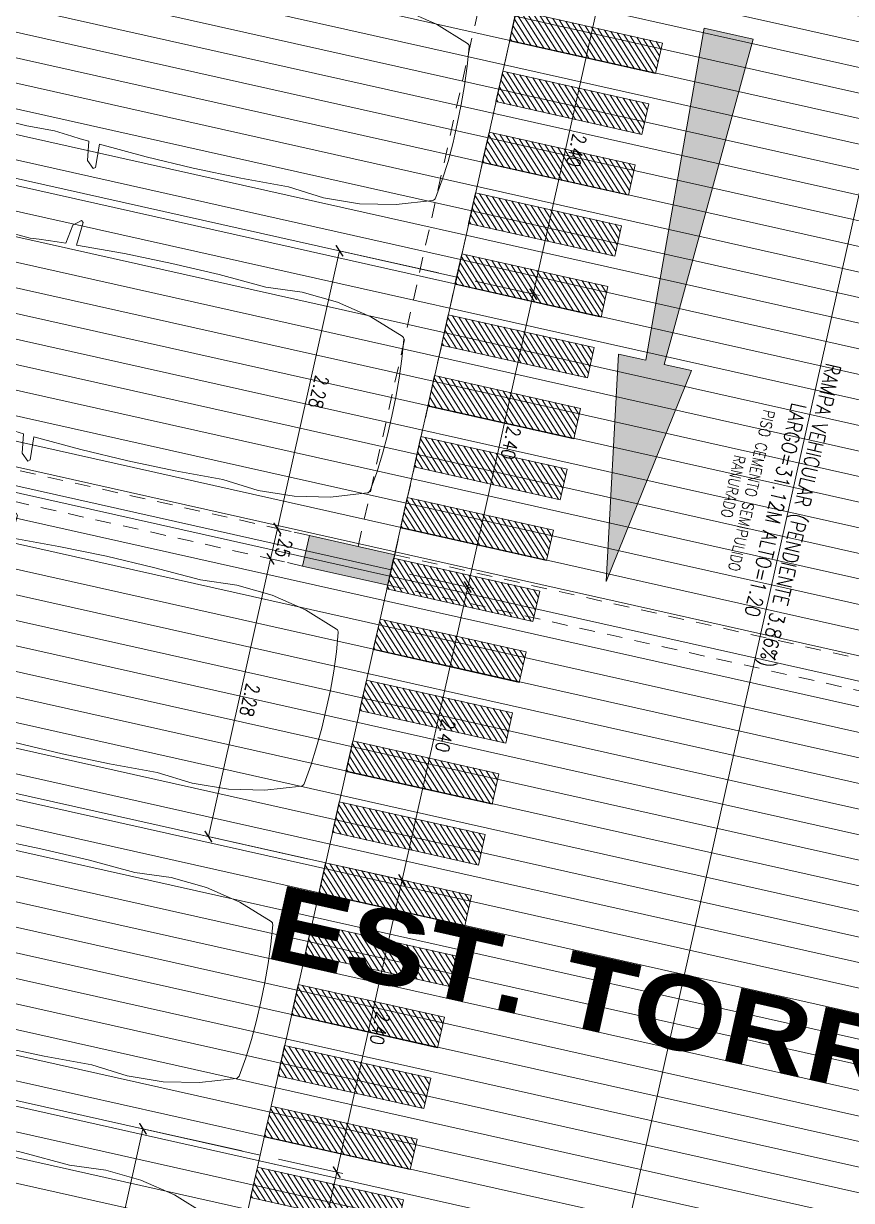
# Model space of a CAD drawing. Header units: millimetres. Extents: x 2471 to 2909, y 1327 to 1568.
# Drawn here: x 2604.13 to 2610.77, y 1485.43 to 1494.86 of the extents above; entities that cross this region are included whole.
import ezdxf
from ezdxf.xclip import XClip

# ---------------------------------------------------------------- set-up
doc = ezdxf.new("R2010")
doc.units = ezdxf.units.MM
doc.header["$XCLIPFRAME"] = 2
doc.set_wipeout_variables(frame=1)
doc.linetypes.add('ACAD_ISO07W100', pattern=[3, 0, -3])
doc.linetypes.add('HIDDEN2', pattern=[0.1875, 0.125, -0.0625])
doc.layers.get('0').update_dxf_attribs({"color": 251, "lineweight": 9})
doc.layers.get('DEFPOINTS').update_dxf_attribs({"color": 251, "lineweight": 9})
for name, color, linetype, lineweight in [('A-COTAS INT', 251, 'Continuous', 13), ('A-EST PLACAS', 251, 'Continuous', 13), ('A-ESTRUCTURA-HATCH', 251, 'Continuous', 13), ('A-ESTRUCTURA-VIGAS', 251, 'HIDDEN2', 13), ('A-HATCH', 251, 'Continuous', 13), ('A-MOBILIARIO', 251, 'Continuous', 13), ('A-MUROS', 251, 'Continuous', 13), ('A-TEXTO-ACABADO PISO', 251, 'Continuous', 13), ('A_50_TextoAmbiente', 251, 'Continuous', 13), ('A_50_TextoSubtitulos', 251, 'Continuous', 13), ('CIRCULACION PEATONAL', 251, 'Continuous', 13), ('Cotas', 251, 'Continuous', 13)]:
    doc.layers.add(name, color=color, linetype=linetype, lineweight=lineweight)
doc.styles.add('R140-200', font='ariblk.ttf', dxfattribs={"height": 0.5})
doc.styles.add('ROMANS', font='romans.shx', dxfattribs={"width": 0.8})
doc.dimstyles.new('COTA-75-I', dxfattribs={"dimtxt": 0.11, "dimasz": 0.075, "dimexe": 0.05, "dimexo": 0.15, "dimgap": 0.03, "dimtad": 1, "dimzin": 4, "dimdsep": 46, "dimtxsty": 'ROMANS', "dimblk": 'ARCHTICK', "dimcen": 0.09, "dimclrd": 7, "dimclre": 7, "dimclrt": 2, "dimadec": 0, "dimazin": 0, "dimtfac": 1.2, "dimtix": 1, "dimtmove": 2, "dimatfit": 3, "dimfxl": 0.05, "dimtolj": 1, "dimtzin": 4, "dimarcsym": 0})
pattern_1 = [(135, (197.28794, 7.665617), (-0.0141421356, -0.0141421356), [])]
pattern_2 = [(135, (197.29044, 7.665617), (-0.0141421356, -0.0141421356), [])]

# ---------------------------------------------------------------- blocks, each defined once
blk = doc.blocks.new('EST P2')
at = {"layer": 'A-ESTRUCTURA-HATCH'}
h = blk.add_hatch(dxfattribs=at)
h.set_pattern_fill('ANSI31', color=256, scale=0.02)
h.set_pattern_definition([(45, (-226392.07709, -8188163.05961), (-0.04490128060535, 0.04490128060535), [])])
h.paths.add_polyline_path([(-3.61, 5.05), (-3.61, 4.85), (-44.785, 4.85), (-44.785, -0.15), (-46.99, -0.15), (-46.99, -11.15), (-3.61, -11.1501), (-3.61, -11.4001), (-47.24, -11.4), (-47.24, 0.15), (-45.035, 0.15), (-45.035, 5.0497)])
h.paths.add_polyline_path([(5.8757, 4.85), (5.8757, 5.05), (35.53, 5.05), (35.53, 4.85)])
h.paths.add_polyline_path([(35.58, -11.1501), (71.88, -11.1501), (71.88, -11.4001), (35.58, -11.4)])
h.paths.add_polyline_path([(-3.56, -11.15), (35.53, -11.15), (35.53, -11.4001), (-3.56, -11.4001)])
edge = h.paths.add_edge_path()
edge.add_arc((63.3007, -0.15), 9.7, 360, 540)
edge.add_line((53.6007, -0.15), (53.8007, -0.15))
edge.add_arc((63.3007, -0.15), 9.5, 0, 180, ccw=False)
edge.add_line((72.8007, -0.15), (73.0007, -0.15))
h.paths.add_polyline_path([(47.915, 5.05), (35.58, 5.05), (35.58, 4.85), (47.915, 4.85)])
edge = h.paths.add_edge_path()
edge.add_arc((63.3007, -0.15), 3.3, 0.00108, 49.99451)
edge.add_line((65.4221, 2.3777), (65.4222, -0.15))
edge.add_line((65.4222, -0.15), (65.2722, -0.15))
edge.add_line((65.2722, -0.15), (65.2721, 2.4964))
edge.add_arc((63.3007, -0.15), 3.3, 53.31547, 179.99992)
edge.add_line((60.0007, -0.15), (59.8007, -0.15))
edge.add_arc((63.3007, -0.15), 3.5, 0.00102, 179.99993, ccw=False)
edge.add_line((66.8007, -0.1499), (66.6007, -0.1499))
edge.add_line((66.6007, -0.1499), (66.6007, -0.1499))
h.paths.add_polyline_path([(51.865, 4.85), (53.3757, 4.85), (53.3757, 5.05), (51.865, 5.05)])
h = blk.add_hatch(color=256, dxfattribs=at)
h.dxf.hatch_style = 1
h.paths.add_polyline_path([(1.925, -0.1506), (-0.175, -0.1506), (-0.175, 4.85), (-3.56, 4.85), (-3.56, 5.05), (3.7748, 5.05), (3.7748, 3.1999), (3.6248, 3.1999), (3.6248, 4.85), (-0.0249, 4.85), (-0.0249, 2.2), (3.7748, 2.2), (3.7748, 2.0501), (-0.0249, 2.05), (-0.0249, 0), (1.925, -0.0004)])
h.paths.add_polyline_path([(51.865, 5.05), (47.915, 5.05), (47.915, -0.15), (50.25, -0.15), (50.25, 0), (48.065, 0), (48.065, 2.05), (50.015, 2.05), (50.015, 2.2), (48.065, 2.2), (48.065, 4.85), (51.715, 4.85), (51.715, 1.9), (51.865, 1.9)])
h.paths.add_polyline_path([(71.63, -6.15), (71.88, -6.15), (71.88, -6.85), (71.63, -6.85)])
h.paths.add_polyline_path([(64.42, -6.15), (64.67, -6.15), (64.67, -6.85), (64.42, -6.85)])
h.paths.add_polyline_path([(57.21, -6.15), (57.46, -6.15), (57.46, -6.85), (57.21, -6.85)])
h.paths.add_polyline_path([(50, -6.15), (50.25, -6.15), (50.25, -6.85), (50, -6.85)])
h.paths.add_polyline_path([(42.79, -6.15), (43.04, -6.15), (43.04, -6.85), (42.79, -6.85)])
h.paths.add_polyline_path([(42.79, 0.55), (43.04, 0.55), (43.04, -0.15), (42.79, -0.15)])
h.paths.add_polyline_path([(35.58, -6.15), (35.83, -6.15), (35.83, -6.85), (35.58, -6.85)])
h.paths.add_polyline_path([(35.58, 0.55), (35.83, 0.55), (35.83, -0.15), (35.58, -0.15)])
h.paths.add_polyline_path([(35.28, -6.15), (35.53, -6.15), (35.53, -6.85), (35.28, -6.85)])
h.paths.add_polyline_path([(35.28, 0.55), (35.53, 0.55), (35.53, -0.15), (35.28, -0.15)])
h.paths.add_polyline_path([(30.28, -6.15), (30.53, -6.15), (30.53, -6.85), (30.28, -6.85)])
h.paths.add_polyline_path([(30.28, 0.55), (30.53, 0.55), (30.53, -0.15), (30.28, -0.15)])
h.paths.add_polyline_path([(23.07, -6.15), (23.32, -6.15), (23.32, -6.85), (23.07, -6.85)])
h.paths.add_polyline_path([(23.07, 0.55), (23.32, 0.55), (23.32, -0.15), (23.07, -0.15)])
h.paths.add_polyline_path([(18.07, -6.15), (18.32, -6.15), (18.32, -6.85), (18.07, -6.85)])
h.paths.add_polyline_path([(18.07, 0.55), (18.32, 0.55), (18.32, -0.15), (18.07, -0.15)])
h.paths.add_polyline_path([(10.86, -6.15), (11.11, -6.15), (11.11, -6.85), (10.86, -6.85)])
h.paths.add_polyline_path([(10.86, 0.55), (11.11, 0.55), (11.11, -0.15), (10.86, -0.15)])
h.paths.add_polyline_path([(3.65, -6.15), (3.9, -6.15), (3.9, -6.85), (3.65, -6.85)])
h.paths.add_polyline_path([(3.6264, 0.55), (3.9, 0.55), (3.9, -0.15), (3.6264, -0.15)])
h.paths.add_polyline_path([(-3.56, -6.15), (-3.31, -6.15), (-3.31, -6.85), (-3.56, -6.85)])
h.paths.add_polyline_path([(-3.56, 0.55), (-3.31, 0.55), (-3.31, -0.15), (-3.56, -0.15)])
h.paths.add_polyline_path([(-3.86, -6.15), (-3.61, -6.15), (-3.61, -6.85), (-3.86, -6.85)])
h.paths.add_polyline_path([(-3.86, 0.55), (-3.61, 0.55), (-3.61, -0.15), (-3.86, -0.15)])
h.paths.add_polyline_path([(-11.07, -6.15), (-10.82, -6.15), (-10.82, -6.85), (-11.07, -6.85)])
h.paths.add_polyline_path([(-11.07, 0.55), (-10.82, 0.55), (-10.82, -0.15), (-11.07, -0.15)])
h.paths.add_polyline_path([(-18.28, -6.15), (-18.03, -6.15), (-18.03, -6.85), (-18.28, -6.85)])
h.paths.add_polyline_path([(-18.28, 0.55), (-18.03, 0.55), (-18.03, -0.15), (-18.28, -0.15)])
h.paths.add_polyline_path([(-25.49, -6.15), (-25.24, -6.15), (-25.24, -6.85), (-25.49, -6.85)])
h.paths.add_polyline_path([(-25.49, 0.55), (-25.24, 0.55), (-25.24, -0.15), (-25.49, -0.15)])
h.paths.add_polyline_path([(-32.7, -6.15), (-32.45, -6.15), (-32.45, -6.85), (-32.7, -6.85)])
h.paths.add_polyline_path([(-32.7, 0.55), (-32.45, 0.55), (-32.45, -0.15), (-32.7, -0.15)])
h.paths.add_polyline_path([(-39.91, -6.15), (-39.66, -6.15), (-39.66, -6.85), (-39.91, -6.85)])
h.paths.add_polyline_path([(-39.91, 0.55), (-39.66, 0.55), (-39.66, -0.15), (-39.91, -0.15)])
at = {"layer": 'A-EST PLACAS'}
blk.add_lwpolyline([(-18.28, -6.15), (-18.03, -6.15), (-18.03, -6.85), (-18.28, -6.85)], close=True, dxfattribs=at)
at = {"layer": 'A-ESTRUCTURA-VIGAS'}
for points in [[(-18.28, -6.15), (-18.28, -0.15)], [(-18.03, -6.15), (-18.03, -0.15)], [(-18.28, -6.15), (-25.24, -6.15)], [(-18.28, -6.45), (-25.24, -6.45)], [(-18.28, -6.85), (-18.28, -11.15)], [(-18.03, -6.85), (-18.03, -11.15)]]:
    blk.add_lwpolyline(points, dxfattribs=at)
blk = doc.blocks.new('*U835')
at = {"layer": 'CIRCULACION PEATONAL'}
h = blk.add_hatch(dxfattribs=at)
h.set_pattern_fill('ANSI31', color=256, scale=0.3)
h.set_pattern_definition([(45, (83.250368, 0), (-0.0265165, 0.0265165), [])])
h.paths.add_polyline_path([(83.5474, 0.2275), (83.2974, 0.2275), (83.2974, -0.9725), (83.5474, -0.9725)])
h = blk.add_hatch(dxfattribs=at)
h.set_pattern_fill('ANSI31', color=256, scale=0.3)
h.set_pattern_definition([(45, (83.750368, 0), (-0.0265165, 0.0265165), [])])
h.paths.add_polyline_path([(84.0474, 0.2275), (83.7974, 0.2275), (83.7974, -0.9725), (84.0474, -0.9725)])
h = blk.add_hatch(dxfattribs=at)
h.set_pattern_fill('ANSI31', color=256, scale=0.3)
h.set_pattern_definition([(45, (84.250368, 0), (-0.0265165, 0.0265165), [])])
h.paths.add_polyline_path([(84.5474, 0.2275), (84.2974, 0.2275), (84.2974, -0.9725), (84.5474, -0.9725)])
h = blk.add_hatch(dxfattribs=at)
h.set_pattern_fill('ANSI31', color=256, scale=0.3)
h.set_pattern_definition([(45, (84.750368, 0), (-0.0265165, 0.0265165), [])])
h.paths.add_polyline_path([(85.0474, 0.2275), (84.7974, 0.2275), (84.7974, -0.9725), (85.0474, -0.9725)])
h = blk.add_hatch(dxfattribs=at)
h.set_pattern_fill('ANSI31', color=256, scale=0.3)
h.set_pattern_definition([(45, (85.250368, 0), (-0.0265165, 0.0265165), [])])
h.paths.add_polyline_path([(85.5474, 0.2275), (85.2974, 0.2275), (85.2974, -0.9725), (85.5474, -0.9725)])
h = blk.add_hatch(dxfattribs=at)
h.set_pattern_fill('ANSI31', color=256, scale=0.3)
h.set_pattern_definition([(45, (85.750368, 0), (-0.0265165, 0.0265165), [])])
h.paths.add_polyline_path([(86.0474, 0.2275), (85.7974, 0.2275), (85.7974, -0.9725), (86.0474, -0.9725)])
h = blk.add_hatch(dxfattribs=at)
h.set_pattern_fill('ANSI31', color=256, scale=0.3)
h.set_pattern_definition([(45, (86.250368, 0), (-0.0265165, 0.0265165), [])])
h.paths.add_polyline_path([(86.5474, 0.2275), (86.2974, 0.2275), (86.2974, -0.9725), (86.5474, -0.9725)])
h = blk.add_hatch(dxfattribs=at)
h.set_pattern_fill('ANSI31', color=256, scale=0.3)
h.set_pattern_definition([(45, (86.750368, 0), (-0.0265165, 0.0265165), [])])
h.paths.add_polyline_path([(87.0474, 0.2275), (86.7974, 0.2275), (86.7974, -0.9725), (87.0474, -0.9725)])
h = blk.add_hatch(dxfattribs=at)
h.set_pattern_fill('ANSI31', color=256, scale=0.3)
h.set_pattern_definition([(45, (87.250368, 0), (-0.0265165, 0.0265165), [])])
h.paths.add_polyline_path([(87.5474, 0.2275), (87.2974, 0.2275), (87.2974, -0.9725), (87.5474, -0.9725)])
h = blk.add_hatch(dxfattribs=at)
h.set_pattern_fill('ANSI31', color=256, scale=0.3)
h.set_pattern_definition([(45, (87.750368, 0), (-0.0265165, 0.0265165), [])])
h.paths.add_polyline_path([(88.0474, 0.2275), (87.7974, 0.2275), (87.7974, -0.9725), (88.0474, -0.9725)])
h = blk.add_hatch(dxfattribs=at)
h.set_pattern_fill('ANSI31', color=256, scale=0.3)
h.set_pattern_definition([(45, (88.250368, 0), (-0.0265165, 0.0265165), [])])
h.paths.add_polyline_path([(88.5474, 0.2275), (88.2974, 0.2275), (88.2974, -0.9725), (88.5474, -0.9725)])
h = blk.add_hatch(dxfattribs=at)
h.set_pattern_fill('ANSI31', color=256, scale=0.3)
h.set_pattern_definition([(45, (88.750368, 0), (-0.0265165, 0.0265165), [])])
h.paths.add_polyline_path([(89.0474, 0.2275), (88.7974, 0.2275), (88.7974, -0.9725), (89.0474, -0.9725)])
h = blk.add_hatch(dxfattribs=at)
h.set_pattern_fill('ANSI31', color=256, scale=0.3)
h.set_pattern_definition([(45, (89.250368, 0), (-0.0265165, 0.0265165), [])])
h.paths.add_polyline_path([(89.5474, 0.2275), (89.2974, 0.2275), (89.2974, -0.9725), (89.5474, -0.9725)])
h = blk.add_hatch(dxfattribs=at)
h.set_pattern_fill('ANSI31', color=256, scale=0.3)
h.set_pattern_definition([(45, (89.750368, 0), (-0.0265165, 0.0265165), [])])
h.paths.add_polyline_path([(90.0474, 0.2275), (89.7974, 0.2275), (89.7974, -0.9725), (90.0474, -0.9725)])
h = blk.add_hatch(dxfattribs=at)
h.set_pattern_fill('ANSI31', color=256, scale=0.3)
h.set_pattern_definition([(45, (90.250368, 0), (-0.0265165, 0.0265165), [])])
h.paths.add_polyline_path([(90.5474, 0.2275), (90.2974, 0.2275), (90.2974, -0.9725), (90.5474, -0.9725)])
h = blk.add_hatch(dxfattribs=at)
h.set_pattern_fill('ANSI31', color=256, scale=0.3)
h.set_pattern_definition([(45, (90.750368, 0), (-0.0265165, 0.0265165), [])])
h.paths.add_polyline_path([(91.0474, 0.2275), (90.7974, 0.2275), (90.7974, -0.9725), (91.0474, -0.9725)])
h = blk.add_hatch(dxfattribs=at)
h.set_pattern_fill('ANSI31', color=256, scale=0.3)
h.set_pattern_definition([(45, (91.250368, 0), (-0.0265165, 0.0265165), [])])
h.paths.add_polyline_path([(91.5474, 0.2275), (91.2974, 0.2275), (91.2974, -0.9725), (91.5474, -0.9725)])
h = blk.add_hatch(dxfattribs=at)
h.set_pattern_fill('ANSI31', color=256, scale=0.3)
h.set_pattern_definition([(45, (91.750368, 0), (-0.0265165, 0.0265165), [])])
h.paths.add_polyline_path([(92.0474, 0.2275), (91.7974, 0.2275), (91.7974, -0.9725), (92.0474, -0.9725)])
h = blk.add_hatch(dxfattribs=at)
h.set_pattern_fill('ANSI31', color=256, scale=0.3)
h.set_pattern_definition([(45, (92.250368, 0), (-0.0265165, 0.0265165), [])])
h.paths.add_polyline_path([(92.5474, 0.2275), (92.2974, 0.2275), (92.2974, -0.9725), (92.5474, -0.9725)])
h = blk.add_hatch(dxfattribs=at)
h.set_pattern_fill('ANSI31', color=256, scale=0.3)
h.set_pattern_definition([(45, (92.750368, 0), (-0.0265165, 0.0265165), [])])
h.paths.add_polyline_path([(93.0474, 0.2275), (92.7974, 0.2275), (92.7974, -0.9725), (93.0474, -0.9725)])
for points in [[(83.2974, -0.9725), (83.5474, -0.9725), (83.5474, 0.2275), (83.2974, 0.2275)], [(83.7974, -0.9725), (84.0474, -0.9725), (84.0474, 0.2275), (83.7974, 0.2275)], [(84.2974, -0.9725), (84.5474, -0.9725), (84.5474, 0.2275), (84.2974, 0.2275)], [(84.7974, -0.9725), (85.0474, -0.9725), (85.0474, 0.2275), (84.7974, 0.2275)], [(85.2974, -0.9725), (85.5474, -0.9725), (85.5474, 0.2275), (85.2974, 0.2275)], [(85.7974, -0.9725), (86.0474, -0.9725), (86.0474, 0.2275), (85.7974, 0.2275)], [(86.2974, -0.9725), (86.5474, -0.9725), (86.5474, 0.2275), (86.2974, 0.2275)], [(86.7974, -0.9725), (87.0474, -0.9725), (87.0474, 0.2275), (86.7974, 0.2275)], [(87.2974, -0.9725), (87.5474, -0.9725), (87.5474, 0.2275), (87.2974, 0.2275)], [(87.7974, -0.9725), (88.0474, -0.9725), (88.0474, 0.2275), (87.7974, 0.2275)], [(88.2974, -0.9725), (88.5474, -0.9725), (88.5474, 0.2275), (88.2974, 0.2275)], [(88.7974, -0.9725), (89.0474, -0.9725), (89.0474, 0.2275), (88.7974, 0.2275)], [(89.2974, -0.9725), (89.5474, -0.9725), (89.5474, 0.2275), (89.2974, 0.2275)], [(89.7974, -0.9725), (90.0474, -0.9725), (90.0474, 0.2275), (89.7974, 0.2275)], [(90.2974, -0.9725), (90.5474, -0.9725), (90.5474, 0.2275), (90.2974, 0.2275)], [(90.7974, -0.9725), (91.0474, -0.9725), (91.0474, 0.2275), (90.7974, 0.2275)], [(91.2974, -0.9725), (91.5474, -0.9725), (91.5474, 0.2275), (91.2974, 0.2275)], [(91.7974, -0.9725), (92.0474, -0.9725), (92.0474, 0.2275), (91.7974, 0.2275)], [(92.2974, -0.9725), (92.5474, -0.9725), (92.5474, 0.2275), (92.2974, 0.2275)], [(92.7974, -0.9725), (93.0474, -0.9725), (93.0474, 0.2275), (92.7974, 0.2275)]]:
    blk.add_lwpolyline(points, close=True, dxfattribs=at)
blk = doc.blocks.new('*U846')
at = {"ltscale": 0.5}
h = blk.add_hatch(dxfattribs=at)
h.set_pattern_fill('_USER', color=41, scale=0.02, angle=135, style=0, pattern_type=0)
h.set_pattern_definition(pattern_1)
h.paths.add_polyline_path([(0.3, 4.05), (0.7126, 4.05), (0.7126, 4.2), (0.3, 4.2)])
edge = h.paths.add_edge_path(flags=17)
edge.add_line((0.3, 4.0969), (0.7126, 4.0969))
h = blk.add_hatch(dxfattribs=at)
h.set_pattern_fill('_USER', color=41, scale=0.02, angle=135, style=0, pattern_type=0)
h.set_pattern_definition(pattern_1)
h.paths.add_polyline_path([(2.1, 4.05), (1.6874, 4.05), (1.6874, 4.2), (2.1, 4.2)])
edge = h.paths.add_edge_path(flags=17)
edge.add_line((2.1, 4.0969), (1.6874, 4.0969))
at = {"color": 7, "ltscale": 0.5}
for p, q in [((0.3, 4.0969), (0.7126, 4.0969)), ((2.1, 4.0969), (1.6874, 4.0969))]:
    blk.add_line(p, q, dxfattribs=at)
at = {"ltscale": 0.5}
blk.add_lwpolyline([(0, 0), (2.4, 0), (2.4, 5), (0, 5)], close=True, dxfattribs=at)
at = {"color": 7, "ltscale": 0.5}
blk.add_lwpolyline([(1.9875, 3.0285), (2.1748, 3.018), (2.1887, 3.0332), (2.1356, 3.0921), (1.9822, 3.1148, 0.005253), (1.9606, 3.403, 0.053235), (1.9229, 4.2984), (1.91, 4.4239), (1.8907, 4.5254), (1.8862, 4.535, 0.218656), (1.8671, 4.5512), (1.4058, 4.6804), (1.4021, 4.7076, 0.091554), (1.2, 4.7343, 0.09162), (0.9979, 4.7088), (0.9942, 4.6816), (0.5329, 4.5524, 0.218656), (0.5138, 4.5362), (0.5093, 4.5266), (0.49, 4.4251), (0.4771, 4.2996, 0.053235), (0.4394, 3.4042, 0.005253), (0.4178, 3.1159), (0.2644, 3.0933), (0.2113, 3.0344), (0.2252, 3.0191), (0.4125, 3.0297, 0.028265), (0.41, 1.4757, 0.139924), (0.5546, 0.3249, 0.272148), (0.5785, 0.3061, 0.035353), (1.2, 0.2657, 0.045639), (1.8192, 0.3049, 0.272148), (1.8431, 0.3237, 0.139889), (1.99, 1.4745, 0.028265)], format="xyb", close=True, dxfattribs=at)
for points in [[(0.3, 4.2), (0.3, 4.05), (0.7126, 4.05), (0.7126, 4.2)], [(1.6874, 4.2), (1.6874, 4.05), (2.1, 4.05), (2.1, 4.2)]]:
    blk.add_lwpolyline(points, close=True, dxfattribs=at)
blk = doc.blocks.new('*U847')
at = {"ltscale": 0.5}
h = blk.add_hatch(dxfattribs=at)
h.set_pattern_fill('_USER', color=41, scale=0.02, angle=135, style=0, pattern_type=0)
h.set_pattern_definition(pattern_2)
h.paths.add_polyline_path([(0.3025, 4.05), (0.7151, 4.05), (0.7151, 4.2), (0.3025, 4.2)])
edge = h.paths.add_edge_path(flags=17)
edge.add_line((0.3025, 4.0969), (0.7151, 4.0969))
h = blk.add_hatch(dxfattribs=at)
h.set_pattern_fill('_USER', color=41, scale=0.02, angle=135, style=0, pattern_type=0)
h.set_pattern_definition(pattern_2)
h.paths.add_polyline_path([(2.1025, 4.05), (1.6899, 4.05), (1.6899, 4.2), (2.1025, 4.2)])
edge = h.paths.add_edge_path(flags=17)
edge.add_line((2.1025, 4.0969), (1.6899, 4.0969))
at = {"color": 7, "ltscale": 0.5}
for p, q in [((0.3025, 4.0969), (0.7151, 4.0969)), ((2.1025, 4.0969), (1.6899, 4.0969))]:
    blk.add_line(p, q, dxfattribs=at)
at = {"ltscale": 0.5}
blk.add_lwpolyline([(0, 0), (2.405, 0), (2.405, 5), (0, 5)], close=True, dxfattribs=at)
at = {"color": 7, "ltscale": 0.5}
blk.add_lwpolyline([(1.99, 3.0285), (2.1773, 3.018), (2.1912, 3.0332), (2.1381, 3.0921), (1.9847, 3.1148, 0.005253), (1.9631, 3.403, 0.053235), (1.9254, 4.2984), (1.9125, 4.4239), (1.8932, 4.5254), (1.8887, 4.535, 0.218656), (1.8696, 4.5512), (1.4083, 4.6804), (1.4046, 4.7076, 0.091554), (1.2025, 4.7343, 0.09162), (1.0004, 4.7088), (0.9967, 4.6816), (0.5354, 4.5524, 0.218656), (0.5163, 4.5362), (0.5118, 4.5266), (0.4925, 4.4251), (0.4796, 4.2996, 0.053235), (0.4419, 3.4042, 0.005253), (0.4203, 3.1159), (0.2669, 3.0933), (0.2138, 3.0344), (0.2277, 3.0191), (0.415, 3.0297, 0.028265), (0.4125, 1.4757, 0.139924), (0.5571, 0.3249, 0.272148), (0.581, 0.3061, 0.035353), (1.2025, 0.2657, 0.045639), (1.8217, 0.3049, 0.272148), (1.8456, 0.3237, 0.139889), (1.9925, 1.4745, 0.028265)], format="xyb", close=True, dxfattribs=at)
for points in [[(0.3025, 4.2), (0.3025, 4.05), (0.7151, 4.05), (0.7151, 4.2)], [(1.6899, 4.2), (1.6899, 4.05), (2.1025, 4.05), (2.1025, 4.2)]]:
    blk.add_lwpolyline(points, close=True, dxfattribs=at)
blk = doc.blocks.new('_ArchTick')
at = {"color": 0, "linetype": 'ByBlock', "const_width": 0.15}
blk.add_lwpolyline([(-0.5, -0.5), (0.5, 0.5)], dxfattribs=at)
blk = doc.blocks.new('*D414')
at = {"layer": 'Cotas', "color": 7, "lineweight": -2, "transparency": 16777216}
for p, q in [((13.7359, 7.6317), (13.7359, 8.1594)), ((16.1409, 7.6317), (16.1409, 8.1594)), ((16.1409, 8.1094), (13.7359, 8.1094))]:
    blk.add_line(p, q, dxfattribs=at)
at = {"layer": 'DEFPOINTS', "color": 0, "transparency": 16777216}
for p in [(13.7359, 8.1094), (13.7359, 7.4817), (16.1409, 7.4817)]:
    blk.add_point(p, dxfattribs=at)
at = {"layer": 'Cotas', "color": 7, "lineweight": -2, "transparency": 16777216, "xscale": 0.075, "yscale": 0.075, "zscale": 0.075, "rotation": 180}
blk.add_blockref('_ArchTick', (13.7359, 8.1094), dxfattribs=at)
at = {"layer": 'Cotas', "color": 7, "lineweight": -2, "transparency": 16777216, "xscale": 0.075, "yscale": 0.075, "zscale": 0.075}
blk.add_blockref('_ArchTick', (16.1409, 8.1094), dxfattribs=at)
at = {"layer": 'Cotas', "color": 2, "transparency": 16777216, "insert": (14.9384, 8.1944), "char_height": 0.11, "attachment_point": 5, "style": 'ROMANS'}
blk.add_mtext('\\A1;2.40', dxfattribs=at)
blk = doc.blocks.new('*D415')
at = {"layer": 'Cotas', "color": 7, "lineweight": -2, "transparency": 16777216}
for p, q in [((11.3359, 7.6317), (11.3359, 8.1594)), ((13.7359, 7.6317), (13.7359, 8.1594)), ((13.7359, 8.1094), (11.3359, 8.1094))]:
    blk.add_line(p, q, dxfattribs=at)
at = {"layer": 'DEFPOINTS', "color": 0, "transparency": 16777216}
for p in [(11.3359, 8.1094), (11.3359, 7.4817), (13.7359, 7.4817)]:
    blk.add_point(p, dxfattribs=at)
at = {"layer": 'Cotas', "color": 7, "lineweight": -2, "transparency": 16777216, "xscale": 0.075, "yscale": 0.075, "zscale": 0.075, "rotation": 180}
blk.add_blockref('_ArchTick', (11.3359, 8.1094), dxfattribs=at)
at = {"layer": 'Cotas', "color": 7, "lineweight": -2, "transparency": 16777216, "xscale": 0.075, "yscale": 0.075, "zscale": 0.075}
blk.add_blockref('_ArchTick', (13.7359, 8.1094), dxfattribs=at)
at = {"layer": 'Cotas', "color": 2, "transparency": 16777216, "insert": (12.5359, 8.1944), "char_height": 0.11, "attachment_point": 5, "style": 'ROMANS'}
blk.add_mtext('\\A1;2.40', dxfattribs=at)
blk = doc.blocks.new('*D416')
at = {"layer": 'Cotas', "color": 7, "lineweight": -2, "transparency": 16777216}
for p, q in [((8.9309, 7.6317), (8.9309, 8.1594)), ((11.3359, 7.6317), (11.3359, 8.1594)), ((11.3359, 8.1094), (8.9309, 8.1094))]:
    blk.add_line(p, q, dxfattribs=at)
at = {"layer": 'DEFPOINTS', "color": 0, "transparency": 16777216}
for p in [(8.9309, 8.1094), (8.9309, 7.4817), (11.3359, 7.4817)]:
    blk.add_point(p, dxfattribs=at)
at = {"layer": 'Cotas', "color": 7, "lineweight": -2, "transparency": 16777216, "xscale": 0.075, "yscale": 0.075, "zscale": 0.075, "rotation": 180}
blk.add_blockref('_ArchTick', (8.9309, 8.1094), dxfattribs=at)
at = {"layer": 'Cotas', "color": 7, "lineweight": -2, "transparency": 16777216, "xscale": 0.075, "yscale": 0.075, "zscale": 0.075}
blk.add_blockref('_ArchTick', (11.3359, 8.1094), dxfattribs=at)
at = {"layer": 'Cotas', "color": 2, "transparency": 16777216, "insert": (10.1334, 8.1944), "char_height": 0.11, "attachment_point": 5, "style": 'ROMANS'}
blk.add_mtext('\\A1;2.40', dxfattribs=at)
blk = doc.blocks.new('*D417')
at = {"layer": 'Cotas', "color": 7, "lineweight": -2, "transparency": 16777216}
for p, q in [((6.5259, 7.6317), (6.5259, 8.1594)), ((8.9309, 7.6317), (8.9309, 8.1594)), ((8.9309, 8.1094), (6.5259, 8.1094))]:
    blk.add_line(p, q, dxfattribs=at)
at = {"layer": 'DEFPOINTS', "color": 0, "transparency": 16777216}
for p in [(6.5259, 8.1094), (6.5259, 7.4817), (8.9309, 7.4817)]:
    blk.add_point(p, dxfattribs=at)
at = {"layer": 'Cotas', "color": 7, "lineweight": -2, "transparency": 16777216, "xscale": 0.075, "yscale": 0.075, "zscale": 0.075, "rotation": 180}
blk.add_blockref('_ArchTick', (6.5259, 8.1094), dxfattribs=at)
at = {"layer": 'Cotas', "color": 7, "lineweight": -2, "transparency": 16777216, "xscale": 0.075, "yscale": 0.075, "zscale": 0.075}
blk.add_blockref('_ArchTick', (8.9309, 8.1094), dxfattribs=at)
at = {"layer": 'Cotas', "color": 2, "transparency": 16777216, "insert": (7.7284, 8.1944), "char_height": 0.11, "attachment_point": 5, "style": 'ROMANS'}
blk.add_mtext('\\A1;2.40', dxfattribs=at)
blk = doc.blocks.new('*D418')
at = {"layer": 'Cotas', "color": 7, "lineweight": -2, "transparency": 16777216}
for p, q in [((4.1259, 7.631), (4.1259, 8.1594)), ((6.5259, 7.6317), (6.5259, 8.1594)), ((6.5259, 8.1094), (4.1259, 8.1094))]:
    blk.add_line(p, q, dxfattribs=at)
at = {"layer": 'DEFPOINTS', "color": 0, "transparency": 16777216}
for p in [(4.1259, 8.1094), (4.1259, 7.481), (6.5259, 7.4817)]:
    blk.add_point(p, dxfattribs=at)
at = {"layer": 'Cotas', "color": 7, "lineweight": -2, "transparency": 16777216, "xscale": 0.075, "yscale": 0.075, "zscale": 0.075, "rotation": 180}
blk.add_blockref('_ArchTick', (4.1259, 8.1094), dxfattribs=at)
at = {"layer": 'Cotas', "color": 7, "lineweight": -2, "transparency": 16777216, "xscale": 0.075, "yscale": 0.075, "zscale": 0.075}
blk.add_blockref('_ArchTick', (6.5259, 8.1094), dxfattribs=at)
at = {"layer": 'Cotas', "color": 2, "transparency": 16777216, "insert": (5.3259, 8.1944), "char_height": 0.11, "attachment_point": 5, "style": 'ROMANS'}
blk.add_mtext('\\A1;2.40', dxfattribs=at)
blk = doc.blocks.new('*D456')
at = {"layer": 'Cotas', "color": 7, "lineweight": -2, "transparency": 16777216}
for p, q in [((13.7359, 7.3317), (13.7359, 6.4679)), ((16.0159, 6.6317), (16.0159, 6.4679)), ((16.0159, 6.5179), (13.7359, 6.5179))]:
    blk.add_line(p, q, dxfattribs=at)
at = {"layer": 'DEFPOINTS', "color": 0, "transparency": 16777216}
for p in [(13.7359, 7.4817), (16.0159, 6.7817), (13.7359, 6.5179)]:
    blk.add_point(p, dxfattribs=at)
at = {"layer": 'Cotas', "color": 7, "lineweight": -2, "transparency": 16777216, "xscale": 0.075, "yscale": 0.075, "zscale": 0.075, "rotation": 180}
blk.add_blockref('_ArchTick', (13.7359, 6.5179), dxfattribs=at)
at = {"layer": 'Cotas', "color": 7, "lineweight": -2, "transparency": 16777216, "xscale": 0.075, "yscale": 0.075, "zscale": 0.075}
blk.add_blockref('_ArchTick', (16.0159, 6.5179), dxfattribs=at)
at = {"layer": 'Cotas', "color": 2, "transparency": 16777216, "insert": (14.8759, 6.6029), "char_height": 0.11, "attachment_point": 5, "style": 'ROMANS'}
blk.add_mtext('\\A1;2.28', dxfattribs=at)
blk = doc.blocks.new('*D457')
at = {"layer": 'Cotas', "color": 7, "lineweight": -2, "transparency": 16777216}
for p, q in [((11.3359, 7.3317), (11.3359, 6.4679)), ((9.0559, 6.6317), (9.0559, 6.4679)), ((11.3359, 6.5179), (9.0559, 6.5179))]:
    blk.add_line(p, q, dxfattribs=at)
at = {"layer": 'DEFPOINTS', "color": 0, "transparency": 16777216}
for p in [(11.3359, 7.4817), (9.0559, 6.7817), (9.0559, 6.5179)]:
    blk.add_point(p, dxfattribs=at)
at = {"layer": 'Cotas', "color": 7, "lineweight": -2, "transparency": 16777216, "xscale": 0.075, "yscale": 0.075, "zscale": 0.075, "rotation": 180}
blk.add_blockref('_ArchTick', (9.0559, 6.5179), dxfattribs=at)
at = {"layer": 'Cotas', "color": 7, "lineweight": -2, "transparency": 16777216, "xscale": 0.075, "yscale": 0.075, "zscale": 0.075}
blk.add_blockref('_ArchTick', (11.3359, 6.5179), dxfattribs=at)
at = {"layer": 'Cotas', "color": 2, "transparency": 16777216, "insert": (10.1959, 6.6029), "char_height": 0.11, "attachment_point": 5, "style": 'ROMANS'}
blk.add_mtext('\\A1;2.28', dxfattribs=at)
blk = doc.blocks.new('*D458')
at = {"layer": 'Cotas', "color": 7, "lineweight": -2, "transparency": 16777216}
for p, q in [((8.8059, 6.6317), (8.8059, 6.4679)), ((9.0559, 6.6317), (9.0559, 6.4679)), ((9.0559, 6.5179), (8.8059, 6.5179))]:
    blk.add_line(p, q, dxfattribs=at)
at = {"layer": 'DEFPOINTS', "color": 0, "transparency": 16777216}
for p in [(8.8059, 6.7817), (9.0559, 6.7817), (8.8059, 6.5179)]:
    blk.add_point(p, dxfattribs=at)
at = {"layer": 'Cotas', "color": 7, "lineweight": -2, "transparency": 16777216, "xscale": 0.075, "yscale": 0.075, "zscale": 0.075, "rotation": 180}
blk.add_blockref('_ArchTick', (8.8059, 6.5179), dxfattribs=at)
at = {"layer": 'Cotas', "color": 7, "lineweight": -2, "transparency": 16777216, "xscale": 0.075, "yscale": 0.075, "zscale": 0.075}
blk.add_blockref('_ArchTick', (9.0559, 6.5179), dxfattribs=at)
at = {"layer": 'Cotas', "color": 2, "transparency": 16777216, "insert": (8.9309, 6.6029), "char_height": 0.11, "attachment_point": 5, "style": 'ROMANS'}
blk.add_mtext('\\A1;.25', dxfattribs=at)
blk = doc.blocks.new('*D459')
at = {"layer": 'Cotas', "color": 7, "lineweight": -2, "transparency": 16777216}
for p, q in [((6.5259, 7.3317), (6.5259, 6.4679)), ((8.8059, 6.6317), (8.8059, 6.4679)), ((8.8059, 6.5179), (6.5259, 6.5179))]:
    blk.add_line(p, q, dxfattribs=at)
at = {"layer": 'DEFPOINTS', "color": 0, "transparency": 16777216}
for p in [(6.5259, 7.4817), (8.8059, 6.7817), (6.5259, 6.5179)]:
    blk.add_point(p, dxfattribs=at)
at = {"layer": 'Cotas', "color": 7, "lineweight": -2, "transparency": 16777216, "xscale": 0.075, "yscale": 0.075, "zscale": 0.075, "rotation": 180}
blk.add_blockref('_ArchTick', (6.5259, 6.5179), dxfattribs=at)
at = {"layer": 'Cotas', "color": 7, "lineweight": -2, "transparency": 16777216, "xscale": 0.075, "yscale": 0.075, "zscale": 0.075}
blk.add_blockref('_ArchTick', (8.8059, 6.5179), dxfattribs=at)
at = {"layer": 'Cotas', "color": 2, "transparency": 16777216, "insert": (7.6659, 6.6029), "char_height": 0.11, "attachment_point": 5, "style": 'ROMANS'}
blk.add_mtext('\\A1;2.28', dxfattribs=at)
blk = doc.blocks.new('PO_GUARDIA CIVIL ESQ FAISANES_PLANTAS_Sotanos_REVA_2022.01.24 - copia$0$XREF_SOTANOS - ETAPA 1-2020.06.26$0$frr')
at = {"transparency": 33554687}
blk.add_hatch(color=8, dxfattribs=at).paths.add_polyline_path([(0.0018, -0.0107), (-0.0018, -0.0107), (-0.3, -1.8), (-0.075, -1.8), (-0.2, -4.5), (0.2, -4.5), (0.075, -1.8), (0.3, -1.8)])
at = {"color": 7}
blk.add_lwpolyline([(-0.2, -4.5), (0.2, -4.5), (0.075, -1.8), (0.3, -1.8), (0, 0), (-0.3, -1.8), (-0.075, -1.8)], close=True, dxfattribs=at)
blk = doc.blocks.new('TEXTOSSS')
at = {"transparency": 33554483, "rotation": 270}
blk.add_blockref('PO_GUARDIA CIVIL ESQ FAISANES_PLANTAS_Sotanos_REVA_2022.01.24 - copia$0$XREF_SOTANOS - ETAPA 1-2020.06.26$0$frr', (-94.1719, -42.8), dxfattribs=at)
at = {"layer": 'A-TEXTO-ACABADO PISO', "insert": (-95.1383, -41.7768), "char_height": 0.09, "attachment_point": 2, "style": 'ROMANS'}
blk.add_mtext_dynamic_manual_height_columns('PISO CEMENTO SEMIPULIDO RANURADO', width=1.586307, gutter_width=12.5, heights=[0], dxfattribs=at)
at = {"layer": 'A_50_TextoAmbiente', "insert": (-95.0269, -41.5), "char_height": 0.12, "width": 7.191569, "attachment_point": 5, "style": 'ROMANS'}
blk.add_mtext('RAMPA VEHICULAR (PENDIENTE 3.86%)\\PLARGO=31.12M ALTO=1.20 ', dxfattribs=at)
blk = doc.blocks.new('A$C4760cff2')
at = {"layer": 'A_50_TextoSubtitulos', "color": 8, "insert": (-9.5996, 22.41), "char_height": 0.6, "attachment_point": 4, "rotation": 347.38173, "style": 'R140-200'}
blk.add_mtext_dynamic_manual_height_columns('EST. TORRE G', width=9.728838, gutter_width=0.8021, heights=[0], dxfattribs=at)
blk = doc.blocks.new('A$C47ad906b')
at = {"color": 240, "true_color": 0xed1f24}
blk.add_wipeout([(-17.9532, 13.7815), (-20.1582, 13.7815), (-20.1582, 2.2315), (98.9618, 2.2315), (98.9618, 7.2315), (99.7906, 7.2315), (100.0824, 13.4817), (99.9399, 15.1384), (99.3011, 17.2957), (98.434, 18.891), (96.5864, 20.9381), (95.1524, 21.9277), (93.5658, 22.6443), (92.3725, 22.9752), (90.3824, 23.1815), (88.3592, 22.9682), (87.1113, 22.6133), (85.5861, 21.9127), (83.9074, 20.704), (82.6862, 19.3856), (82.1939, 18.6815), (75.1468, 18.6815), (75.1468, 19.1315), (74.5468, 19.1315), (74.5468, 18.6815), (70.6718, 18.6815), (70.6718, 19.1315), (70.0718, 19.1315), (70.0718, 18.6815), (59.808, 18.6815), (59.808, 19.5314), (55.8578, 19.5314), (55.8578, 18.6815), (37.3918, 18.6815), (9.6018, 18.6818), (9.6018, 19.1315), (9.0018, 19.1315), (9.0018, 18.6817), (7.6574, 18.6815), (7.6574, 19.5315), (3.7074, 19.5315), (3.7074, 18.6818), (-19.1926, 18.6819), (-19.1926, 18.4815), (-17.9532, 18.4815)], dxfattribs=at)
at = {"layer": 'A-HATCH'}
h = blk.add_hatch(dxfattribs=at)
h.set_pattern_fill('_USER', color=256, scale=0.2, angle=90, pattern_type=0)
h.set_pattern_definition([(90, (23.47588, 10.4816), (-0.2, 1e-17), [])])
h.paths.add_polyline_path([(-7.8941, 18.4817), (-7.8941, 2.4817), (23.2259, 2.4817), (23.2259, 18.4817)])
blk.add_line((-7.8941, 10.4817), (23.2259, 10.4817))
at = {"layer": 'A-MUROS'}
blk.add_lwpolyline([(8.8059, 7.4817), (9.0559, 7.4817), (9.0559, 6.7817), (8.8059, 6.7817)], close=True, dxfattribs=at)
blk.add_blockref('EST P2', (27.0859, 13.6317))
at = {"rotation": 180.0005141974605}
blk.add_blockref('*U835', (97.3832, 7.7083), dxfattribs=at)
at = {"layer": 'A-COTAS INT'}
blk.add_blockref('TEXTOSSS', (102.8178, 51.9817), dxfattribs=at)
at = {"layer": 'A-MOBILIARIO', "xscale": -1, "rotation": 179.9999992943567}
for name, p in [('*U846', (4.1259, 7.4817)), ('*U847', (6.5259, 7.4817)), ('*U846', (11.3359, 7.4817)), ('*U847', (13.7359, 7.4817))]:
    blk.add_blockref(name, p, dxfattribs=at)
at = {"layer": 'A-MOBILIARIO', "rotation": 180.0000007056432}
blk.add_blockref('*U847', (11.3359, 7.4817), dxfattribs=at)
at = {"layer": 'Cotas'}
for base, p1, p2, picture, middle in [((4.1259, 8.1094), (6.5259, 7.4817), (4.1259, 7.481), '*D418', (5.3259, 8.1944)), ((6.5258729, 8.1093856), (8.9308728, 7.4816547), (6.5258729, 7.4816547), '*D417', (7.7283729, 8.1943856)), ((8.9308728334, 8.1093855659), (11.3358728327, 7.4816547434), (8.9308728334, 7.4816547132), '*D416', (10.133372833, 8.1943855659)), ((11.3359, 8.1094), (13.7359, 7.4817), (11.3359, 7.4817), '*D415', (12.5359, 8.1944)), ((13.73587283, 8.10938556), (16.14087277, 7.48165471), (13.73587283, 7.48165474), '*D414', (14.9383728, 8.19438556)), ((6.5259, 6.5179), (8.8059, 6.7817), (6.5259, 7.4817), '*D459', (7.6659, 6.6029)), ((9.0559, 6.5179), (11.3359, 7.4817), (9.0559, 6.7817), '*D457', (10.1959, 6.6029)), ((13.7359, 6.5179), (16.0159, 6.7817), (13.7359, 7.4817), '*D456', (14.8759, 6.6029)), ((8.8059, 6.5179), (9.0559, 6.7817), (8.8059, 6.7817), '*D458', (8.9309, 6.6029))]:
    dim = blk.add_linear_dim(base=base, p1=p1, p2=p2, dimstyle='COTA-75-I', dxfattribs=at)
    dim.commit()
    dim.dimension.update_dxf_attribs({"geometry": picture, "text_midpoint": middle})

msp = doc.modelspace()

# ---------------------------------------------------------------- block references
at = {"linetype": 'ACAD_ISO07W100'}
ref = msp.add_blockref('A$C47ad906b', (2601.7285, 1500.8349, 0), dxfattribs=dict(at, rotation=257.382711444673))
XClip(ref).set_block_clipping_path([(-32.7771099955, 2.2226421868), (98.966152451, 2.2311685525), (98.9658266148, 7.2312249728), (99.7946497677, 7.2312789899), (100.0860832045, 13.4814635285), (100.1766123548, 17.3149815146), (100.3267845167, 20.5304395065), (97.1711962195, 20.6773210117), (93.5338054346, 23.2807166483), (85.4122358067, 23.2798339301), (85.4121779315, 21.8087508774), (84.8685753467, 21.4595517737), (84.2744105561, 21.0140181032), (83.7236675164, 20.5315185136), (83.2217984032, 20.020823719), (82.9119482925, 19.6642585539), (82.6902667088, 19.3857521464), (82.4208442196, 19.0171344008), (81.5253252406, 21.681570397), (-19.0374325849, 21.6816708043), (-22.9522799095, 17.2482101666), (-26.3217196958, 13.732875739), (-31.4099124894, 12.2080788992), (-35.6628028844, 13.1383932107)])

# ---------------------------------------------------------------- next in the draw order: block references
msp.add_blockref('A$C4760cff2', (2615.7147, 1465.2582, 0))

doc.saveas('drawing.dxf')
